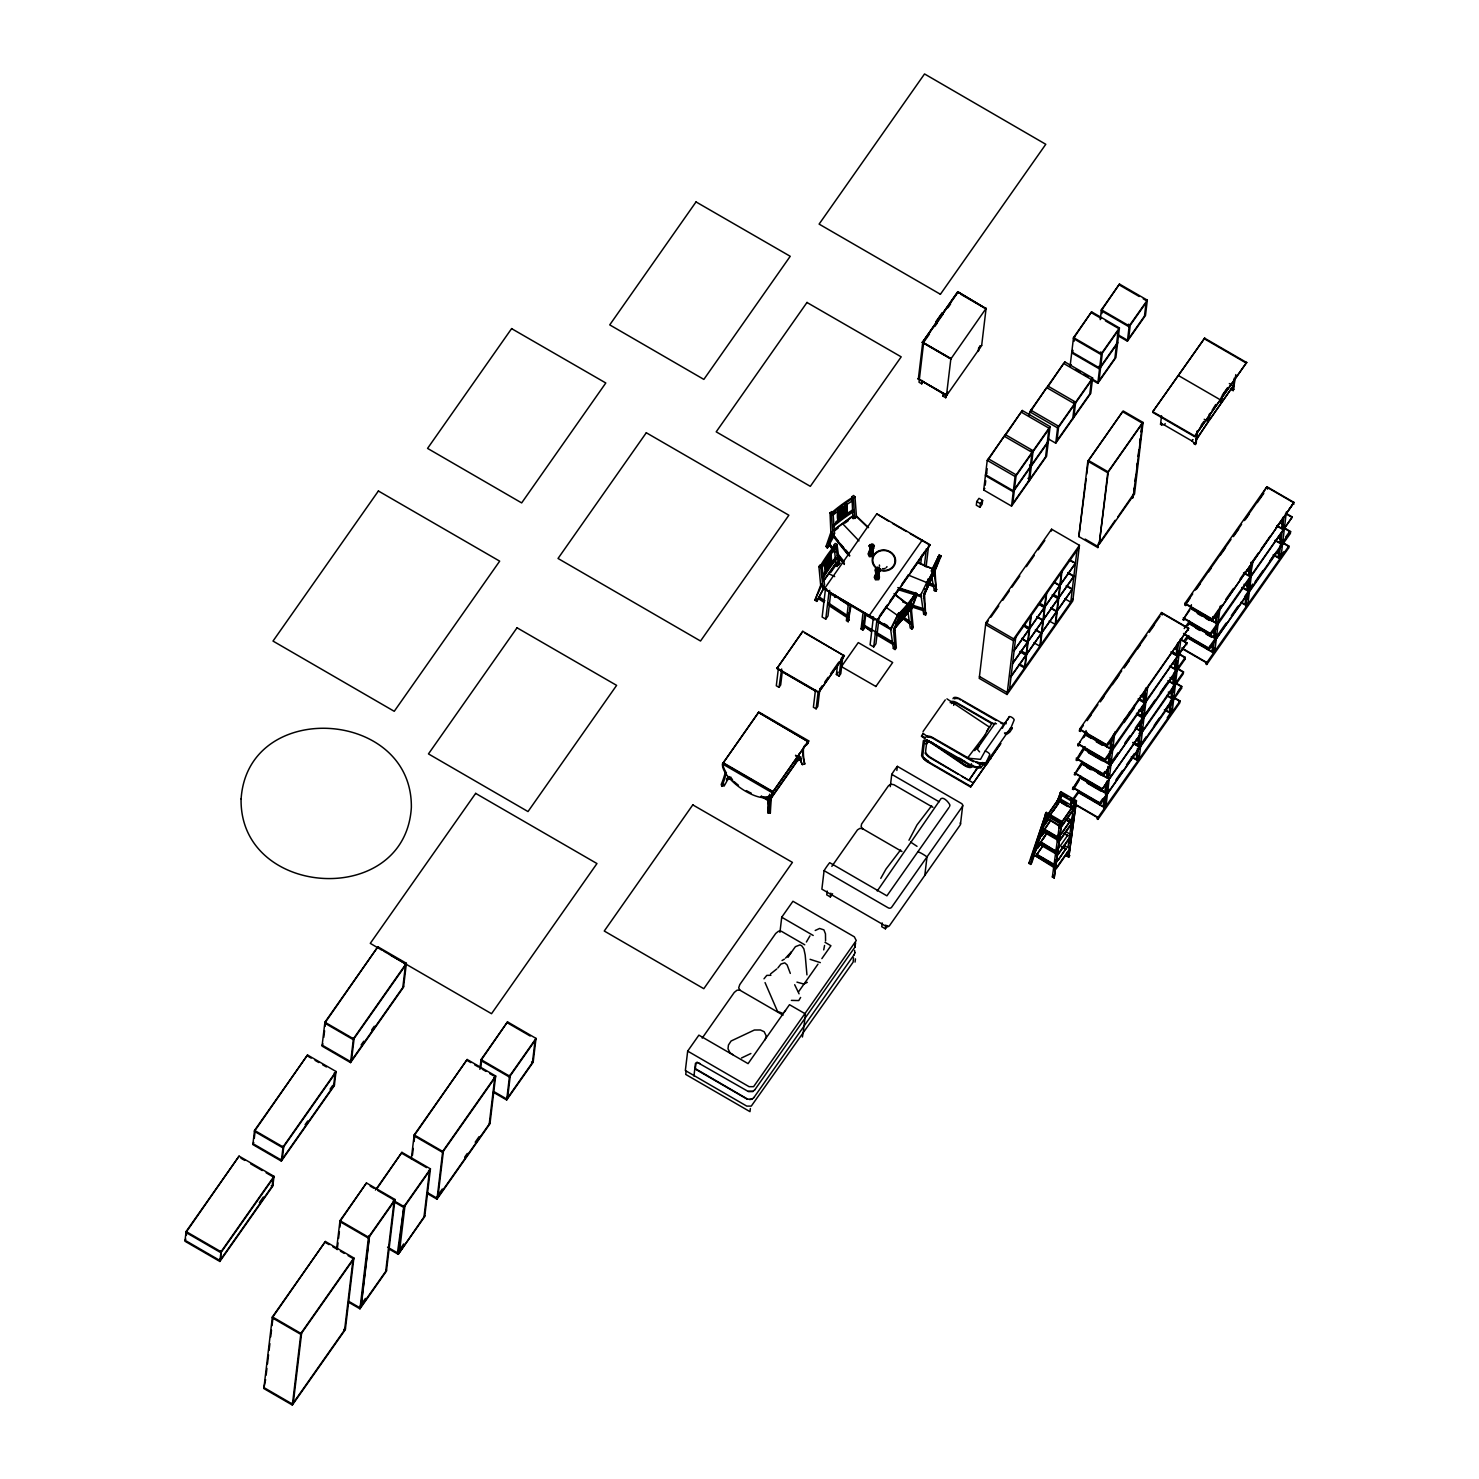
<?xml version="1.0" encoding="UTF-8"?>
<svg xmlns="http://www.w3.org/2000/svg" width="1479" height="1479" viewBox="0 0 1479 1479"><rect width="100%" height="100%" fill="white"/><g stroke="black" fill="none" stroke-linecap="round" stroke-linejoin="round"><path stroke-width="1.5" d="M186.095 1231.526L184.949 1241.232L219.853 1261.458L272.839 1186.047L274.003 1176.341L239.08 1156.116L186.095 1231.526L221.018 1251.752L219.853 1261.458M186.372 1235.187L186.835 1231.286M239.08 1156.116L185.984 1232.488L220.907 1252.713L273.892 1177.284L266.128 1172.792M254.536 1130.4L252.854 1144.58L281.343 1161.107L334.328 1085.678L336.029 1071.499L307.521 1054.989L254.536 1130.4L283.044 1146.909L281.343 1161.107M254.296 1138.349L255.017 1132.211M273.042 1178.486L272.118 1186.306L271.212 1185.77M272.395 1316.883L263.835 1388.541L292.343 1405.05L345.328 1329.639L353.869 1257.982L325.38 1241.473L272.395 1316.883L300.884 1333.392L292.343 1405.05M265.61 1379.648L263.965 1387.598L292.454 1404.107L345.439 1328.678M266.146 1375.137L266.941 1368.389M267.477 1363.897L268.549 1354.893M269.086 1350.382L269.899 1343.635M270.694 1336.887L271.507 1330.139M272.044 1325.628L272.839 1318.88M335.918 1072.441L282.933 1147.87L254.425 1131.361L307.521 1054.989M378.421 491.01L499.68 561.151L394.246 711.307L273.005 641.073L378.439 490.917M324.899 1022.211L322.052 1046.097L350.56 1062.606L403.545 987.177L406.392 963.291L377.885 946.782L324.899 1022.211L353.407 1038.72L350.56 1062.606M323.79 1037.352L324.585 1030.752M325.103 1026.352L325.62 1021.952M333.607 1085.937L335.067 1073.643L334.162 1073.125M348.064 1255.616L353.758 1258.925L300.773 1334.335L272.265 1317.826L325.38 1241.473M336.657 1248.609L339.985 1220.656L366.478 1182.96L394.985 1199.469L386.444 1271.127L359.952 1308.823L348.545 1302.223M337.23 1249.663L338.044 1242.915M338.58 1238.422L339.375 1231.656M339.911 1227.163L340.725 1220.415M377.885 946.782L324.788 1023.154L353.296 1039.663L406.281 964.253L391.066 955.434M352.926 1260.126L344.607 1329.88L343.701 1329.362M366.478 1182.96L339.874 1221.617L368.382 1238.126L394.875 1200.412L377.774 1190.503M359.952 1308.823L368.493 1237.165L394.985 1199.469M360.894 1306.678L369.214 1236.925M402.806 987.436L405.431 965.454L404.525 964.918M385.705 1271.367L394.024 1201.614L393.118 1201.077M376.646 1189.116L401.918 1152.344L430.426 1168.854L424.732 1216.625L398.239 1254.321L388.737 1248.831M398.239 1254.321L424.843 1215.664M404.95 1205.903L399.478 1251.789L398.572 1251.252L404.044 1205.385L397.444 1252.861L403.73 1243.913M411.328 1158.778L414.175 1134.892L467.161 1059.482L495.668 1075.991L489.974 1123.763L436.989 1199.173L427.486 1193.682M412.438 1155.284L413.27 1148.407M414.083 1141.529L414.915 1134.652M511.679 328.671L605.798 382.987L521.662 502.915L427.56 448.396L511.697 328.486M423.992 1216.866L429.465 1170.998L428.559 1170.462M475.702 793.41L596.961 863.551L491.527 1013.707L388.164 953.826M436.989 1199.173L442.683 1151.401L495.668 1075.991M443.404 1151.161L437.932 1197.029L437.026 1196.511M517.058 627.799L616.614 685.369L528.003 811.564L428.466 753.902L517.077 627.706M495.557 1076.934L442.572 1152.344L414.065 1135.835L467.161 1059.482M479.862 1069.335L481.026 1059.593L507.519 1021.878L536.008 1038.387L533.161 1062.273L506.668 1099.988L493.376 1092.278M480.693 1068.134L481.488 1061.534M489.235 1124.003L494.707 1078.136L493.801 1077.618M535.897 1039.349L509.405 1077.045L480.915 1060.535L507.519 1021.878M506.668 1099.988L509.516 1076.102L536.008 1038.387M535.065 1040.532L532.44 1062.532L531.534 1061.996M646.341 432.774L788.862 515.228L700.528 641.017L558.027 558.47L646.341 432.681M696.091 201.957L790.23 256.292L703.856 379.4L609.736 324.881L696.128 201.773M692.875 804.927L792.43 862.386L703.801 988.693L604.264 931.03L692.893 804.724M803.115 1033.34L805.426 1013.91L789.49 1004.685L748.078 1063.641L698.883 1035.134L687.68 1051.107L685.35 1070.537L746.766 1106.107L751.277 1106.107L853.124 962.145L853.531 957.837M725.616 771.594A29.321 11.832 35.1 0 1 723.046 763.146L758.431 712.379L808.144 741.7A29.321 11.832 35.1 0 1 804.04 746.285M693.947 1076.028L695.481 1063.216M695.204 1069.04L696.091 1063.124M807.053 302.529L901.192 356.846L810.326 486.351L716.206 431.831L807.072 302.345M758.431 712.379L808.144 741.7M776.919 668.49L802.783 631.311L844.343 655.9L818.553 692.616L776.919 668.49L802.783 631.311M778.398 668.212L776.309 685.757L779.008 687.328L780.69 684.943L782.262 671.78M779.008 687.328L781.67 668.989M770.078 804.021L770.245 802.616M760.927 796.497A29.321 11.832 35.1 0 0 772.814 791.968L808.2 741.219M768.451 796.183A170.954 18.894 84 0 0 767.86 810.899L768.23 813.191L770.337 812.969L769.967 810.677A170.954 18.894 84 0 1 770.374 799.381L799.436 757.969L795.591 755.233M816.704 601.38L824.265 587.237L816.704 601.38L814.911 600.215L820.66 585.296L818.922 566.568L820.05 564.96L821.862 565.902L824.561 584.741L823.1 587.218L826.743 589.622M779.932 932.343L781.725 917.22L792.947 901.266L854.344 936.836L856.249 940.552L753.587 1086.677L749.077 1086.677L687.68 1051.107M823.137 588.827L820.734 567.492L821.862 565.902M824.006 589.345L876.77 513.842L930.162 544.771L877.398 620.256L824.062 588.864L890.691 628.649L877.472 620.847M834.322 535.435L827.371 548.062L826.021 546.454L830.865 532.44L830.033 512.806L831.66 511.605L833.028 512.973L834.563 533.438L832.529 534.917L849.63 556.012M825.467 589.067L822.139 617.02L825.763 619.128L828 615.93L830.569 594.429M832.529 534.917L834.563 533.438M828.795 573.667L834.692 576.588M833.343 534.326L833.121 536.23L848.558 555.457M815.502 689.713L813.395 707.258L816.112 708.829L817.795 706.426L819.884 688.9M825.763 619.128L829.09 591.156M836.707 597.479L829.312 593.208L829.645 590.361M816.112 708.829L818.201 691.285M818.553 692.616L844.398 655.419M835.561 565.644L835.857 563.222L838.575 564.793L835.801 563.702L834.064 545.011L835.191 543.422L837.003 544.346L839.647 563.665M836.356 566.032L836.578 564.146M837.262 566.568L837.484 564.664M842.66 523.732L858.985 540.889M839.924 563.277L838.575 564.793M852.588 518.223L852.884 515.801L854.936 518.038L852.828 516.263L851.978 496.685L853.605 495.483L854.991 496.852L856.507 517.317M853.18 518.796L853.42 516.91M839.111 676.106L841.2 658.562L842.882 656.158L840.793 673.703L839.111 676.106L836.393 674.535L837.447 665.753M851.978 496.685L853.365 498.053L854.88 518.5L856.97 516.541L868.58 527.633M848.41 603.561L846.376 620.681L848.188 621.735L851.091 605.151M829.737 606.094L846.986 617.446L847.67 615.689L828.684 603.21M846.986 617.446L847.67 615.689M848.262 612.676L847.485 619.091L849.297 620.145M848.188 621.735L850.222 604.615M802.413 1037.019L803.005 1033.562M948.982 807.497L886.919 895.83L829.682 862.682A18.931 3.679 -59.9 0 0 824.08 870.669L821.88 889.156L886.05 926.316A2.477 2.218 6.8 0 0 889.471 925.688L960.13 825.097A2.477 2.218 6.8 0 0 960.204 822.879M827.186 891.042L826.724 894.832L830.348 896.94L832.585 893.741M865.844 613.619L864.069 628.593L862.812 630.109L861.092 628.945L862.867 613.97M830.348 896.94L830.81 893.15M862.59 625.284L863.107 621.014M862.812 630.109L864.845 612.99M871.371 631.588L863.57 625.931L864.198 625.173L891.652 641.498M876.77 513.842L888.583 521.181M863.459 626.874L864.198 625.173M873.423 616.854L870.096 644.807L873.719 646.915L875.956 643.716L879.044 617.908M873.719 646.915L877.047 618.943M841.459 666.622L875.845 686.459M946.652 395.041L918.015 378.735L946.449 395.725L981.779 345.439M986.216 308.224L950.831 358.99L922.341 342.462L957.726 291.714L986.16 308.704L957.726 291.714M923.599 342.925L919.032 382.248L921.731 383.819L923.414 381.434M921.731 383.819L922.138 380.51M894.832 628.557L900.341 614.34L898.64 613.082L890.765 630.276L893.353 648.486L895.072 649.521L893.575 630.072L899.768 614.34A166.831 152.503 21.2 0 0 915.409 595.39L914.558 594.761A166.831 152.503 21.2 0 1 898.918 613.693L898.289 615.319A166.831 152.503 21.2 0 0 913.93 596.37L914.558 594.761M895.072 649.521L896.329 648.005L894.887 628.02L910.528 609.089L907.94 607.333L915.519 592.617L917.22 593.892L911.489 609.995L913.209 627.54L911.951 629.056L910.232 628.02L907.977 612.103M937.131 322.736L935.967 321.627L941.901 313.178L943.066 314.287L941.901 313.178M940.367 294.339L1045.782 144.295L924.541 73.95L819.107 224.105L940.367 294.247M901.691 620.422L909.733 609.052L908.864 608.479M902.652 619.035L886.032 607.314M909.733 609.052L909.511 610.956L908.642 610.383M911.951 629.056L910.528 609.089M890.284 786.662L891.745 774.349A18.931 3.679 -59.9 0 1 897.365 766.362L961.535 803.541A2.477 2.218 6.8 0 1 962.33 806.628L891.671 907.2A2.477 2.218 6.8 0 1 888.25 907.847L824.08 870.669M922.175 541.24L922.323 540.001L869.504 615.19M920.733 563.813L921.75 555.217M896.866 770.467L897.365 766.362M947.799 392.009L945.71 397.722L943.01 396.132L943.399 392.822M899.269 588.938L920.493 595.63L899.324 588.457M920.899 594.761L923.691 614.358L925.669 614.987L924.504 594.096L934.34 572.151L931.382 571.023L932.362 568.823L918.219 562.501M924.338 565.921L926.39 548.709M921.491 593.449L920.493 595.63M882.205 922.933L881.761 926.723L885.385 928.812L887.622 925.632M945.71 397.722L946.116 394.394M926.076 567.03L928.646 545.511M946.449 395.725L950.886 358.51L922.397 342M925.669 614.987L923.654 596.388L935.874 565.477L935.541 568.047A166.831 150.507 21.8 0 1 925.706 589.992L925.078 588.716L925.706 589.992M885.385 928.812L885.829 925.022M929.367 583.595L908.161 575.035M931.382 571.023L939.147 555.013L941.088 555.882L934.284 572.687M932.362 568.823L918.163 562.981M933.212 574.203L933.434 572.299L928.294 585.166L933.212 574.203L932.214 573.834M931.474 575.664L934.321 590.657L936.299 591.286L934.34 572.151M936.299 591.286L935.061 570.931L923.654 596.388M926.945 740.258L925.614 751.295A6.951 2.81 35.1 0 0 931.141 757.803L973.404 783.038M981.705 345.162L986.031 308.908L960.611 294.173M924.8 875.402L927 856.914A18.931 7.635 35.1 0 0 917.96 851.664M976.75 501.529L976.306 505.208L979.93 507.297L982.167 504.099L982.611 500.438L978.987 498.331L976.75 501.529L980.374 503.618L979.93 507.297M953.678 705.391L954.14 701.545M983.701 489.993L987.232 460.357L1022.285 410.478L1050.108 426.599L1046.577 456.216L1011.544 506.114L983.701 489.993L984.829 488.384M985.217 485.204L985.735 480.749M986.548 474.056L987.177 468.64M960.5 824.006L962.7 805.519M985.846 622.788L979.227 678.362L1007.051 694.483L1072.811 600.899L1079.43 545.326L1051.606 529.205L985.846 622.788L1013.688 638.891L1007.051 694.483M970.612 787.013L1000.691 743.623L970.612 787.013L926.39 761.278A8.56 3.457 35.1 0 1 921.583 755.621L923.358 740.683A8.56 3.457 35.1 0 1 928.812 740.961L970.538 764.883A14.919 6.027 35.1 0 0 978.543 766.898L982.795 762.591L983.886 763.626L981.076 767.619A16.528 6.674 35.1 0 1 968.153 764.384L930.624 742.643A6.951 2.81 35.1 0 0 924.357 742.31L922.822 755.288A6.951 2.81 35.1 0 0 928.35 761.777L970.686 786.31M1022.174 411.421L1022.285 410.478M1011.544 506.114L1015.075 476.478L1050.108 426.599M1014.372 490.178L1012.764 503.563L1028.608 481.008M1014.483 489.235L1016.073 475.831L1031.917 453.295M976.935 762.351A21.593 8.708 35.1 0 1 979.801 762.757L985.938 762.942L989.821 754.586A3.198 1.294 35.1 0 0 987.769 752.293A3.198 1.294 35.1 0 0 984.996 751.314L980.503 759.356L967.451 758.135L984.829 735.303M1029.218 416.135L1029.735 411.772L1064.788 361.893L1092.611 378.014L1090.799 393.303L1055.747 443.182L1047.798 438.579M1028.497 481.969L1032.028 452.334L1004.204 436.213L988.249 459.71L988.36 458.767L1016.184 474.888M1029.624 480.361L1033.155 450.744L1005.332 434.623L1005.221 435.565L1021.176 412.086L1048.999 428.189M1009.528 689.38L1015.703 637.597M1006.053 723.823L1006.238 722.344M1047.169 443.478L1045.579 456.882L1029.735 479.418L1027.923 478.364M1047.28 442.535L1048.888 429.15L1033.045 451.687L1031.233 450.651M1030.734 616.207L1024.559 667.99L1018.587 664.533M1031.288 615.412L1025.113 667.195L1021.139 664.884M1064.677 362.836L1064.788 361.893M1055.747 443.182L1057.577 427.893L1092.611 378.014M1091.835 379.863L1097.806 383.32L1115.887 357.585L1119.418 327.95L1091.594 311.829L1073.514 337.582L1070.093 366.256L1071.221 364.647M1051.384 531.09L1051.606 529.205M1073.994 341.39L1074.512 336.935M1046.041 594.41L1039.866 646.194L1033.913 642.736M1040.44 645.38L1046.614 593.597M1072.719 419.038L1074.53 403.749L1046.707 387.627L1030.752 411.125L1030.863 410.182L1058.687 426.303M1073.828 417.448L1075.658 402.159L1047.835 386.037L1047.724 386.98L1063.678 363.483L1091.502 379.604M1101.226 354.646L1073.403 338.525L1091.594 311.829M1061.367 572.613L1055.193 624.378L1049.221 620.94M1055.747 623.583L1061.922 571.8M1100.228 319.667L1101.393 309.777L1119.474 284.042L1147.316 300.163L1145.486 315.452L1127.405 341.187L1117.458 335.437M1036.631 855.232L1036.742 854.27L1054.73 864.697L1065.952 848.724L1061.94 846.413M1101.873 313.603L1102.41 309.129M1040.495 842.697L1046.836 832.88M1076.952 550.41L1070.778 602.193L1064.825 598.736M1078.838 536.581L1087.823 461.208L1123.153 410.922L1143.064 422.458L1134.522 494.023L1099.193 544.309L1098.287 543.791L1097.843 547.581L1078.838 536.581L1086.215 478.678M1044.211 830.089L1050.552 820.272M1086.751 474.112L1088.396 460.413L1108.289 471.949L1099.304 543.255L1115.148 520.312M1097.806 383.32L1101.337 353.703L1119.418 327.95M1100.746 366.441L1102.336 353.037L1118.179 330.501L1116.59 343.886M1048.537 817.314L1059.796 800.878L1071.794 807.83L1062.994 820.845M1129.106 326.859L1101.282 310.738L1119.474 284.042M1047.982 814.855L1059.112 798.235L1074.715 807.275L1061.256 826.428M1059.685 801.821L1059.796 800.878M1047.095 816.408L1031.787 862.793L1030.66 864.402L1028.848 863.348L1046.245 812.396L1061.867 821.437L1054.176 878.027L1052.364 876.973L1059.944 821.344L1047.798 814.3M1116.479 344.829L1114.889 358.232L1099.045 380.769L1100.635 367.384L1098.823 366.33M1054.564 866.361L1055.377 859.613M1055.914 855.121L1056.709 848.354M1057.522 841.606L1058.317 834.859M1059.13 828.092L1059.667 823.6M1054.176 878.027L1061.867 821.437M1098.86 542.996L1097.843 547.581M1099.193 544.309L1107.734 472.744L1143.064 422.458M1107.789 472.152L1141.991 423.475M1070.796 803.652L1071.018 801.747L1098.158 817.48L1097.936 819.384L1097.196 817.425L1071.868 802.746L1071.702 804.169L1070.796 803.652L1078.709 792.374M1078.875 780.709L1073.421 789.638L1072.515 789.12L1080.668 775.939M1082.406 761.408L1074.253 774.589L1075.159 775.107L1075.325 773.683L1100.672 788.362L1100.505 789.786M1084.144 746.877L1075.991 760.04L1076.897 760.576L1084.976 747.875M1181.148 639.446L1186.971 642.81L1103.963 760.705L1104.129 759.282L1078.801 744.621L1078.635 746.026L1077.729 745.508L1085.863 732.345M1188.691 628.279L1105.7 746.174L1105.867 744.75L1080.52 730.071L1080.354 731.495L1079.448 730.977L1079.688 729.073L1161.551 612.546L1188.691 628.279L1106.606 746.71L1106.828 744.806L1079.688 729.073M1065.952 848.724L1058.391 859.983M1067.764 836.042L1064.307 833.028M1069.687 822.379L1066.23 819.366M1127.405 341.187L1129.216 325.898L1147.316 300.163M1056.172 803.966L1060.831 791.653L1076.435 800.694L1068.762 857.265L1066.951 856.212L1067.487 851.719M1068.023 847.208L1074.512 800.583L1071.036 798.586M1130.233 325.251L1128.643 338.654L1144.469 316.099L1146.077 302.714L1130.233 325.251L1128.422 324.215M1069.409 843.363L1069.946 838.87M1071.018 829.867L1071.554 825.356M1072.367 818.608L1072.904 814.097M1073.717 807.349L1074.512 800.583M1068.762 857.265L1076.435 800.694M1086.067 730.552L1085.586 734.564L1110.914 749.243L1112.356 737.189M1133.062 494.3L1132.618 498.09L1133.173 497.295M1133.783 492.322L1134.319 487.848M1135.114 481.156L1135.909 474.445M1136.722 467.734L1137.24 463.26M1138.054 456.549L1138.848 449.838M1139.643 443.127L1140.18 438.653M1140.975 431.942L1141.511 427.468M1179.41 653.977L1185.234 657.342L1185.012 659.246L1103.131 775.772L1102.391 773.831L1077.063 759.152M1181.758 686.422L1099.673 804.835L1181.536 688.308L1181.758 686.422L1175.953 683.039M1183.496 671.873L1101.393 790.304L1183.274 673.777L1183.496 671.873L1175.75 667.38M1103.131 775.772L1185.234 657.342M1079.615 792.744L1103.131 806.388L1104.184 797.643M1105.904 783.112L1104.868 791.838L1081.334 778.213M1107.9 766.381L1106.606 777.307L1083.072 763.682M1084.81 749.15L1108.344 762.776L1109.379 754.031M1111.117 739.5L1110.063 748.245L1086.547 734.619M1105.183 797.329L1103.981 807.386L1078.653 792.707M1080.373 778.176L1105.719 792.836L1107.161 780.801M1082.11 763.626L1107.457 778.305L1108.88 766.251M1083.848 749.095L1109.176 763.774L1110.858 749.705M1105.645 801.008L1106.163 796.626M1107.105 788.658L1107.642 784.277M1111.358 753.033L1111.875 748.651M1112.837 740.683L1113.613 734.12M1106.237 804.188L1107.66 792.134M1109.398 777.603L1107.956 789.657L1105.719 792.836M1107.457 778.305L1109.694 775.125L1111.136 763.072M1109.176 763.774L1111.432 760.576L1113.114 746.525M1113.169 746.045L1114.833 731.976M1124.484 719.238L1124.077 722.565L1134.245 708.108L1134.652 704.762M1165.193 423.549L1164.324 424.991A3.938 1.59 35.1 0 0 1161.718 424.991L1160.534 424.307L1161.551 415.839M1129.161 715.337L1129.568 712.009M1164.324 424.991L1191.926 440.982A3.938 1.59 35.1 0 1 1194.2 443.811L1195.383 444.495L1196.215 443.293L1197.214 430.888M1178.541 375.611L1220.619 399.977M1137.517 748.356L1136.223 759.3L1132.304 757.026M1134.042 742.476L1137.961 744.75L1138.996 736.006M1135.761 727.945L1139.68 730.219L1140.734 721.475M1142.472 706.944L1141.418 715.688L1137.499 713.414M1144.191 692.412L1143.156 701.157L1139.237 698.883M1131.232 756.897L1137.074 760.298L1138.516 748.245M1132.951 742.366L1138.812 745.749L1140.235 733.695M1141.973 719.164L1140.531 731.218L1136.63 728.962M1136.427 713.303L1142.269 716.686L1143.711 704.633M1138.164 698.754L1144.006 702.155L1145.689 688.086M1140.975 735.008L1141.492 730.644M1142.454 722.658L1143.23 716.095M1143.933 710.308L1144.709 703.745M1145.393 697.959L1145.911 693.577M1140.753 745.046L1139.311 757.1L1137.074 760.298M1138.812 745.749L1141.049 742.569L1142.731 728.5M1138.959 733.861L1142.786 728.019L1144.21 715.965M1146.188 699.438L1144.506 713.488L1142.269 716.686M1147.686 686.903L1146.243 698.957L1144.006 702.155M1161.329 614.451L1161.551 612.546M1162.235 614.968L1162.402 613.545L1187.729 628.224L1188.469 630.165M1195.383 444.495L1196.899 431.776M1196.659 439.503L1208.214 421.57L1208.842 416.375M1165.378 709.92L1169.297 712.194L1170.351 703.449M1172.089 688.918L1171.035 697.663L1167.116 695.389M1173.808 674.387L1172.773 683.132L1168.854 680.858M1175.546 659.856L1174.511 668.6L1170.592 666.326M1172.311 651.795L1176.23 654.051L1177.543 643.125M1171.59 701.138L1170.148 713.192L1164.306 709.809M1167.985 696.406L1171.886 698.661L1173.328 686.607M1175.306 670.061L1173.623 684.13L1167.781 680.747M1169.501 666.197L1175.361 669.599L1177.025 655.53L1171.183 652.147M1171.239 651.666L1177.081 655.049L1178.523 642.995M1172.071 704.633L1172.847 698.088M1173.55 692.283L1174.067 687.92M1175.01 679.933L1175.546 675.57M1176.748 665.402L1177.266 661.039M1173.827 697.959L1172.403 710.012L1167.19 717.814M1175.565 683.409L1174.123 695.463L1171.886 698.661M1177.543 666.881L1175.86 680.932L1173.291 684.98M1175.361 669.599L1177.598 666.4L1179.04 654.347M1180.76 639.815L1179.336 651.869L1177.081 655.049M1286.508 513.62L1292.313 516.984L1209.323 634.898L1209.489 633.474L1184.143 618.795L1183.976 620.219L1183.071 619.683L1191.224 606.519M1185.881 604.264L1185.714 605.687L1185.03 603.266L1266.911 486.72L1294.051 502.453L1211.948 620.884L1211.227 618.943L1185.881 604.264L1189.837 598.625M1178.892 702.322L1179.077 700.898L1175.176 698.643M1174.215 697.589L1180.039 700.954L1179.798 702.839L1097.936 819.384M1077.951 743.623L1105.09 759.337L1104.868 761.241L1186.971 642.81M1191.408 604.726L1190.928 608.738L1216.274 623.417L1217.716 611.363M1215.72 404.543L1212.188 410.164M1221.377 397.075L1220.545 404.007L1209.064 420.369L1209.877 413.436L1209.046 414.638M1222.005 397.611L1221.395 402.806L1233.301 385.853L1196.215 439.245M1231.083 388.256A3.938 1.59 35.1 0 1 1232.044 389.938L1233.227 390.622L1234.226 378.217M1233.227 390.622L1235.834 374.575M1283.033 542.701L1288.856 546.065L1288.634 547.951L1206.753 664.496L1206.014 662.537L1182.627 648.985M1206.753 664.496L1206.975 662.592L1181.776 647.987M1290.594 531.534L1208.491 649.947L1290.354 533.42L1290.594 531.534L1284.77 528.151M1211.948 620.884L1294.051 502.453M1188.432 637.856L1211.967 651.499L1213.002 642.755M1190.17 623.325L1213.686 636.95L1214.74 628.205M1216.459 613.674L1215.424 622.419L1191.889 608.793M1187.471 637.819L1212.798 652.498L1214.241 640.444M1189.208 623.269L1214.536 637.948L1215.978 625.894M1214.98 641.738L1215.498 637.375M1216.459 629.388L1216.977 625.025M1217.938 617.039L1218.714 610.494M1216.736 635.231L1215.054 649.299L1212.798 652.498M1214.536 637.948L1216.792 634.768L1218.215 622.714M1218.511 620.219L1220.193 606.168M1246.094 595.667L1245.041 604.393L1241.121 602.138M1247.814 581.118L1246.779 589.862L1242.859 587.588M1249.552 566.586L1248.516 575.331L1244.597 573.057M1247.333 593.338L1245.891 605.392L1241.99 603.136M1241.787 587.477L1247.629 590.861L1253.046 561.077M1251.031 562.26L1249.367 576.329L1243.506 572.946M1247.555 599.013L1248.073 594.65M1249.015 586.664L1249.533 582.301M1251.271 567.77L1250.753 572.133L1246.834 569.859M1249.57 590.158L1248.128 602.212L1245.632 606.15M1251.548 573.612L1249.866 587.662L1247.629 590.861M1266.911 486.72L1260.071 498.016M1267.577 489.142L1267.762 487.719L1293.09 502.398M1279.169 548.561L1278.133 557.306L1274.214 555.032M1275.933 540.501L1279.853 542.775L1280.906 534.03M1277.671 525.969L1281.59 528.243L1282.903 517.317M1273.123 554.921L1278.984 558.304L1280.648 544.254L1282.903 541.055M1274.861 540.39L1280.703 543.773L1282.145 531.719M1276.599 525.858L1282.441 529.242L1283.883 517.188M1282.663 543.07L1281.221 555.124L1277.32 552.85M1280.703 543.773L1282.959 540.574L1284.382 528.521M1286.36 511.974L1284.678 526.043L1282.441 529.242M1283.772 528.095L1289.633 531.479L1290.354 533.42M1183.311 617.797L1210.451 633.53L1210.229 635.415L1292.313 516.984M763.996 978.821L766.788 975.382L770.892 975.29M823.711 949.888L824.579 945.469M949.573 806.462L949.943 805.075C948.631 802.006 942.031 794.796 939.96 800.176L877.232 891.005M1030.678 859.595L1046.245 812.396M1030.66 864.402L1046.67 815.909L1060.572 823.785L1071.794 807.83M1057.282 802.376L1060.831 791.653M1059.167 801.47L1061.238 795.147L1073.384 802.191M1060.277 799.88L1061.682 795.665M695.481 1068.725L747.487 1099.045L751.979 1099.322L753.809 1097.473M855.028 947.189L855.435 942.899M854.104 954.953L854.936 952.531M828.406 543.237L832.27 533.143L830.643 534.344M900.415 617.704L904.556 608.923L902.135 616.558L900.415 617.704L904.556 608.923M900.822 618.037L904.982 609.256M907.681 609.718C902.135 618.666 918.477 584.815 905.019 613.175C899.454 618.684 910.861 600.973 906.165 607.074M903.761 614.691L907.422 605.558M906.498 611.289L910.084 602.119M905.961 611.086A166.831 152.503 21.2 0 0 910.787 604.486L911.637 605.114A166.831 152.503 21.2 0 1 895.997 624.064L895.146 623.435A166.831 152.503 21.2 0 0 903.392 614.266M897.383 614.598L899.14 615.948A166.831 152.503 21.2 0 0 914.78 596.998L915.409 595.39M910.472 609.607L917.22 593.892M978.876 746.34L977.323 749.261L979.579 751.905M928.165 580.97L928.849 579.25A166.831 150.507 21.8 0 0 938.684 557.324L938.98 559.45A166.831 150.507 21.8 0 1 929.145 581.395L928.165 580.97A166.831 150.507 21.8 0 0 938 559.025L938.684 557.324M936.373 565.681L928.96 583.04L932.916 573.575L931.567 575.072M930.125 578.807A166.831 150.507 21.8 0 0 934.562 567.622L935.874 567.197A166.831 150.507 21.8 0 1 926.039 589.141M929.145 581.395L934.746 569.637L933.471 571.19M814.911 600.215L821.548 585.592L820.438 587.2M765.179 1039.774L766.177 1035.818L764.162 1031.713L760.372 1029.976L754.382 1030.013L731.07 1041.013L728.444 1045.043L728.019 1048.759L730.034 1052.863L733.251 1054.823M925.836 737.448L926.168 736.69A8.56 3.457 35.1 0 1 931.622 736.967L973.348 760.89A14.919 6.027 35.1 0 0 981.353 762.905L982.795 762.591M950.221 702.728L950.553 701.97A8.56 3.457 35.1 0 1 956.007 702.248L993.333 723.749M953.031 698.735L953.363 697.977A8.56 3.457 35.1 0 1 958.817 698.254L1000.543 722.177A14.919 6.027 35.1 0 0 1004.944 723.804M930.476 579.583L928.516 578.714L927.74 580.471L929.681 581.339M923.599 594.244L926.057 588.771M941.088 555.882L940.311 557.638L938.352 556.77M923.377 596.148L927.481 586.997M923.432 598.274L924.227 596.518M934.044 574.573L934.839 572.817M912.802 607.259L923.266 610.587L923.451 608.645L902.745 602.045M927.906 584.223L933.878 586.886L934.081 584.944L927.758 582.134M923.691 614.358L924.486 612.602L926.464 613.23M934.321 590.657L935.098 588.901L937.076 589.529M827.371 548.062L832.936 534.622L831.401 514.174L830.033 512.806M834.433 552.406L829.146 544.827L829.959 544.217L832.732 547.637M828.813 545.529L829.959 544.217M898.64 613.082L890.691 628.649M911.877 600.437L915.519 592.617M908.975 840.238L916.98 824.949L931.641 805.778M1152.77 411.68L1204.664 338.136L1152.77 411.68L1194.847 436.046L1246.705 362.392L1194.847 436.046M932.103 569.748L939.147 555.013M920.696 595.205L928.516 578.714M971.444 763.719L970.446 765.808A5.657 2.274 35.1 0 1 965.232 765.124L930.476 741.608L963.624 764.292A6.951 2.81 35.1 0 0 970.779 765.789M986.881 731.458L991.854 723.416L996.439 723.73M928.479 582.818L929.81 581.321M880.781 878.378L885.958 869.116L900.6 849.944M983.424 738.243L988.323 728.426M1002.337 728.278L1005.369 722.51M835.117 595.187L834.859 597.387M1007.291 720.421L1009.381 716.594A3.198 1.294 35.1 0 1 1012.172 717.574A3.198 1.294 35.1 0 1 1014.206 719.866L1011.155 727.298L986.77 762.018L984.644 763.497L976.029 762.517M809.974 935.837L806.388 942.012M777.899 967.913L780.894 964.086L784.757 962.847L787.124 964.937L790.322 973.422M980.374 743.05L982.407 739.851M824.561 562.075L826.077 560.67L826.964 570.302C822.916 578.955 825.134 545.344 825.911 571.929M825.023 562.297L826.077 560.67M825.448 571.726L826.502 570.081L825.781 562.371M807.294 982.333L803.892 984.053L796.941 982.13M475.702 793.299L370.286 943.362L382.211 950.368M185.892 1239.088L185.06 1240.289L219.964 1260.515L272.949 1185.104M253.796 1142.435L252.964 1143.637L281.472 1160.146L334.457 1084.736M323.014 1043.952L322.163 1045.135L350.671 1061.645L403.656 986.234M353.407 1038.72L406.392 963.291M283.044 1146.909L336.029 1071.499M305.081 1124.724L307.706 1120.99M330.076 1089.154L332.701 1085.401M361.116 1044.95L363.76 1041.216M371.654 1029.976L374.279 1026.223M221.018 1251.752L274.003 1176.341M259.38 1202.63L263.317 1197.01M935.874 322.293L941.827 313.844M922.341 342.462L957.652 292.195M957.726 292.639L922.693 342.518L918.404 378.495L919.309 379.031M943.103 314.029L937.168 322.477L935.967 321.627M924.19 341.557L929.478 334.032M934.765 326.526L937.409 322.755M947.965 307.724L950.609 303.971M375.426 1190.04L401.918 1152.344M828.277 568.343L829.386 566.734C825.559 535.084 829.774 588.938 827.112 560.393M838.519 565.274L835.875 545.936L837.003 544.346M827.39 558.692L828.499 557.102M943.01 396.132L944.693 393.747M827.815 568.102L828.943 566.512L828.055 556.862M823.008 581.506L835.857 563.222M820.66 585.296L821.769 583.706M824.117 580.323L836.911 562.149M830.736 572.465L836.689 564.054M300.884 1333.392L353.869 1257.982M430.426 1168.854L403.933 1206.55L394.431 1201.059M430.315 1169.797L403.822 1207.511L394.32 1202.002M869.042 545.973L869.966 544.549M781.947 670.56L781.393 671.374L815.779 691.285M870.484 547.212L870.669 549.596L872.61 549.522L873.072 547.84M870.355 548.228L868.099 553.941L869.338 556.696L872.592 556.548L873.497 555.272L871.926 552.333M870.207 548.894L870.428 551.408L873.017 550.521M870.244 550.65L869.818 552.388M868.617 553.516L870.687 551.981L869.005 552.665M869.634 552.443L869.079 554.44M873.553 548.598L874.348 545.622M722.491 763.94L758.93 712.065L808.717 740.887L772.26 792.781A29.321 11.832 35.1 0 1 745.823 791.394A29.321 11.832 35.1 0 1 722.491 763.94L772.26 792.781M873.035 549.763L871.538 550.854L869.892 549.911M872.518 551.963L869.855 552.074M872.018 552.924L872.444 551.186M872.98 552.684L871.223 553.978L869.264 552.85L870.946 550.465M872.166 555.18L873.165 554.218M875.161 569.119L877.694 567.141L880.449 568.897M362.854 1302.093L365.442 1298.414M439.67 1192.758L442.295 1189.024M464.665 1157.188L467.29 1153.435M475.184 1142.213L479.122 1136.593M876.067 571.097L875.383 575.978L877.343 577.124L879.118 575.83M386.555 1270.165L360.063 1307.88L348.656 1301.28M490.085 1122.82L437.1 1198.23L427.597 1192.721M533.272 1061.33L506.779 1099.045L493.487 1091.336M875.309 574.906L876.381 573.797M874.884 576.681L875.753 575.571M879.265 571.892L877.786 572.983L876.141 572.022M879.672 571.726L880.597 570.284M879.155 572.909L877.676 574L876.012 573.039M878.138 576.071L878.563 574.333M879.21 574.998L877.343 576.329M878.933 577.42L875.993 578.418L875.106 576.477M879.284 577.346L878.489 578.825L875.771 578.936L874.792 576.255M819.884 689.048L822.25 685.683M824.616 682.318L828.166 677.253M830.532 673.888L838.833 662.093M841.459 666.53L858.282 642.589L892.669 662.5L875.845 686.552M836.393 674.535L838.075 672.132M879.358 616.207L887.215 605.04M889.822 601.306L897.679 590.139M901.598 584.538L908.143 575.239M910.768 571.504L925.151 551.02M877.454 619.793L930.162 544.771M986.659 473.114L985.532 474.704L1013.355 490.825L1048.408 440.945M1072.922 350.32L1071.794 351.91L1099.618 368.031L1117.717 342.296M1072.811 351.262L1071.683 352.852L1099.507 368.974L1117.606 343.239M799.492 757.507L769.172 800.657L761.371 796.127M980.374 503.618L982.611 500.438M1048.297 441.888L1013.244 491.767L985.421 475.646M1074.42 404.691L1058.576 427.246L1056.986 440.631L1072.83 418.095M1073.939 416.486L1089.783 393.95L1091.391 380.547L1075.547 403.101L1073.736 402.048M1088.322 460.893L1122.598 411.717L1142.509 423.253L1133.506 494.559M988.249 620.94L985.624 624.674L1013.448 640.795L1079.208 547.212M990.893 617.187L998.787 605.965M1002.725 600.345L1009.307 590.99M1011.932 587.237L1019.826 576.015M1026.389 566.66L1034.283 555.42M1038.221 549.818L1044.803 540.445M702.192 1038.11L734.268 992.427L737.078 990.172L739.962 990.227L783.02 1015.167M923.062 731.495L945.266 699.9M924.893 738.613L921.491 736.172L923.358 733.51M831.845 866.361L857.487 829.867L859.909 828.369L862.867 828.869L901.968 851.534M929.034 740.517L926.464 744.159L925.133 743.382M1160.534 424.307L1161.385 423.123M1161.718 424.991L1162.549 423.789M1013.688 638.891L1079.43 545.326M1014.187 650.316L1075.436 563.111L1069.483 559.654M1014.132 650.778L1075.381 563.591M1012.634 663.258L1073.902 576.052L1067.93 572.613M1012.579 663.738L1073.846 576.533L1067.875 573.076M1117.736 517.04L1133.58 494.097M1011.1 676.199L1072.349 589.012L1066.396 585.555M1011.044 676.679L1072.293 589.474L1066.341 586.017M1073.033 598.995L1007.273 692.579L979.449 676.458M798.568 991.78L817.979 964.142M821.862 958.614L830.921 945.728L825.023 942.308M1201.188 425.231L1203.832 421.46M1222.301 395.17L1227.607 387.627M1202.427 424.066L1197.583 431.868M1222.227 395.891L1227.515 388.348M1191.945 440.742L1192.795 439.54M1191.926 440.982L1192.758 439.781M977.933 747.69L995.312 722.972M1194.2 443.811L1195.032 442.609M1232.044 389.938L1232.894 388.737A3.938 1.59 35.1 0 0 1232.728 388.237M984.996 751.314L1009.381 716.594M977.952 766.917L968.893 780.413L977.878 767.619M754.697 1089.986L855.065 946.911L855.472 942.622M1005.054 733.917C1008.567 735.987 1014.982 725.191 1010.323 728.223M753.772 1097.751L854.141 954.676M1079.448 730.977L1083.423 725.339M1090.023 715.947L1097.936 704.67M1101.91 699.031L1111.154 685.868M1115.111 680.229L1121.711 670.837M1124.354 667.066L1136.242 650.15M1138.885 646.397L1146.798 635.12M1152.086 627.595L1159.998 616.318M1087.139 720.68L1091.095 715.041M1100.339 701.878L1104.295 696.239M1112.226 684.962L1118.827 675.57M1124.114 668.046L1129.383 660.54M1137.314 649.263L1139.958 645.491M1149.201 632.346L1154.47 624.822M1077.729 745.508L1080.354 741.755M1082.998 737.984L1086.973 732.345M1084.07 737.097L1086.714 733.344M1079.947 754.401L1085.235 746.895M1184.808 605.151L1192.74 593.874M1195.365 590.121L1207.252 573.205M1209.896 569.452L1220.471 554.403M1223.096 550.65L1231.027 539.373M1234.983 533.734L1241.584 524.342M1244.227 520.571L1256.115 503.655M1196.456 589.215L1200.412 583.576M1208.325 572.299L1210.968 568.546M1220.212 555.383L1225.499 547.877M1233.431 536.6L1238.699 529.075M1245.3 519.684L1249.274 514.045M1257.187 502.768L1263.787 493.357M1078.209 768.951L1082.184 763.312M1183.071 619.683L1189.671 610.291M1076.657 771.798L1081.925 764.292M1048.112 813.912L1059.112 798.235M1049.757 815.687L1059.74 801.359L1071.72 808.44M1053.455 810.695L1058.446 803.596M1048.389 819.033L1041.05 829.479L1059.611 840.238L1073.07 821.085L1067.505 817.869M1044.599 825.208L1048.278 819.976M1184.217 628.575L1189.486 621.051M1072.515 789.12L1079.115 779.71M1050.497 820.734L1044.248 829.737L1054.952 835.949M1187.692 625.802L1190.336 622.049M1044.396 831.494L1037.056 841.939L1057.966 854.049L1071.425 834.895L1065.73 831.586M1041.845 835.912L1045.505 830.699M1046.781 833.361L1040.532 842.346L1056.598 851.664L1040.606 841.754M1042.991 839.148L1045.468 835.598M1034.135 852.57L1040.255 843.862M1037.703 848.28L1040.144 844.805M1072.33 799.88L1078.93 790.47M1183.792 641.22L1187.766 635.582M1028.848 863.348L1029.957 861.739M1186.213 639.372L1188.857 635.6M1176.23 654.051L1178.486 650.871L1174.566 648.597M1185.973 640.352L1188.598 636.58M1042.972 845.415L1036.687 854.751L1052.66 864.143L1036.687 854.751L1042.917 846.025M1109.416 751.776L1113.373 746.137M1108.344 762.776L1110.581 759.577L1106.662 757.303M1109.01 764.421L1111.635 760.668M1142.01 717.444L1144.654 713.673M1059.833 835.617L1069.798 821.437M1102.225 775.255L1104.868 771.483M1111.468 762.092L1118.069 752.7M1124.687 743.29L1129.956 735.784M1135.243 728.26L1141.843 718.868M1145.8 713.229L1155.044 700.066M1160.331 692.542L1166.931 683.15M1173.531 673.758L1178.818 666.234M1211.061 620.348L1221.617 605.318M1225.573 599.679L1233.504 588.402M1240.105 579.01L1245.392 571.486M1250.661 563.98L1258.592 552.702M1261.236 548.931L1270.479 535.786M1275.748 528.262L1282.367 518.87M1288.967 509.46L1292.923 503.821L1293.829 504.357M1060.998 834.452L1069.742 821.917L1066.174 819.847L1069.724 822.047M1059.5 841.2L1072.959 822.028L1069.243 819.884M1139.68 730.219L1141.936 727.021L1138.017 724.765M1281.59 528.243L1283.846 525.045L1279.908 522.771M1216.089 624.064L1218.733 620.311M1057.91 849.279L1067.875 835.08M1071.314 835.838L1057.855 855.01L1036.945 842.882M1137.961 744.75L1140.198 741.571L1136.279 739.297M1213.686 636.95L1215.941 633.77L1212.022 631.496M1279.853 542.775L1282.108 539.576L1278.189 537.302M1170.24 701.397L1174.197 695.759M1214.351 638.614L1216.995 634.842M1248.683 589.733L1252.658 584.094M1285.658 537.117L1289.633 531.479M1102.724 798.678L1098.768 804.317L1098.934 802.894L1073.588 788.215M1105.368 794.926L1109.324 789.287M1115.924 779.877L1122.524 770.485M1126.499 764.846L1134.411 753.569M1139.699 746.045L1146.299 736.653M1154.23 725.376L1159.499 717.87M1164.786 710.345L1171.386 700.954M1177.987 691.543L1180.63 687.79L1181.536 688.308M1214.185 640.037L1207.585 649.429L1207.751 648.005L1184.365 634.454M1216.829 636.266L1226.073 623.121M1231.36 615.597L1237.96 606.205M1244.56 596.795L1251.16 587.403M1255.116 581.765L1263.048 570.487M1269.648 561.096L1274.935 553.571M1280.204 546.047L1288.135 534.769M1056.209 868.802L1069.668 849.649M1052.364 876.973L1053.492 875.383M1066.951 856.212L1068.078 854.622L1069.89 855.675M1103.131 806.388L1105.386 803.189M1169.297 712.194L1171.553 709.014L1167.634 706.74M1211.967 651.499L1214.204 648.301L1210.284 646.027M1103.796 808.033L1106.44 804.28M1278.984 558.304L1283.938 551.649M1097.03 818.848L1180.039 700.954M1205.847 663.96L1288.856 546.065M830.847 564.775L832.03 563.222C828.203 531.516 832.307 585.407 829.701 556.825M829.959 555.143L831.143 553.571M830.403 564.534L831.586 562.963L830.699 553.331M910.528 602.415L908.901 603.672M974.716 750.629L979.375 744.658M686.09 1071.258L685.738 1074.438L749.982 1111.653L750.371 1108.492M855.047 962.089L855.472 958.891M861.092 628.945L862.331 627.429L864.069 628.593M899.084 615.856L900.341 614.34M903.336 614.377L905.019 613.175M894.092 628.002L900.822 619.849M893.575 630.072L911.711 608.091M893.353 631.958L894.61 630.442M910.232 611.511L911.489 609.995M875.346 633.955L893.15 644.567L893.63 642.662M893.353 648.486L894.592 646.97M1011.451 729.129L1012.357 728.093M784.277 1011.987L785.571 1010.601M776.734 968.985L770.485 973.977M782.04 960.537L784.369 959.168M754.734 1089.709L752.903 1091.557L748.374 1091.557L696.942 1062.162M785.515 958.133L791.32 951.977L787.863 957.153L795.406 946.671L799.899 944.915L801.692 945.747L803.855 948.815L805.186 954.99L806.942 974.864M837.724 510.329L839.665 509.423L840.09 519.536C834.378 526.579 839.665 493.431 838.519 520.774M838.094 510.662L839.665 509.423M838.168 520.442L839.739 519.203L839.314 509.09M831.401 514.174L833.028 512.973M853.365 498.053L854.991 496.852M841.255 507.593L843.233 506.742L843.659 516.837C837.835 523.677 843.233 490.769 842.032 518.038M841.606 507.926L843.233 506.742M841.699 517.687L843.307 516.504L842.882 506.391M834.248 529.482L852.884 515.801M830.865 532.44L832.492 531.257M834.193 529.944L854.437 515.136M834.785 530.591L838.168 528.095M844.953 523.122L848.336 520.645M854.936 518.038L856.97 516.541M826.021 546.454L827.648 545.27M844.971 504.931L846.968 504.136L847.412 514.248C841.459 520.848 846.986 488.199 845.729 515.395M845.304 505.282L846.968 504.136M845.396 515.043L847.079 513.897L846.727 505.818M815.206 930.494L819.606 928.461L823.895 929.866L825.467 933.822L825.578 940.903M878.822 570.173L876.825 569.84L877.639 568.676L878.951 569.433C878.304 573.723 875.494 568.01 878.711 570.154M741.515 1057.984L750.888 1053.51M988.434 760.465L990.764 758.838L989.562 758.024A15.382 6.212 35.1 0 1 988.748 758.949M869.948 544.697L873.239 544.401L874.329 545.751M873.571 548.45L870.299 548.58L869.06 545.843M870.743 551.593L869.412 552.055L871.223 553.201L873.091 551.87L872.296 548.136M871.076 555.753L872.407 555.291M879.691 571.578L878.082 572.262L875.309 570.524L876.086 567.677L879.339 567.696M876.862 574.739L874.218 577.087L875.457 579.823L878.729 579.694L879.506 576.865L878.212 575.46L879.007 576.514M875.124 575.793L876.825 575.128M878.175 575.756L875.993 575.22M878.526 578.418L875.808 578.548M796.515 758.08L800.897 756.897M731.033 777.251L726.67 778.453L726.503 779.877L730.866 778.675M797.015 759.466L801.396 758.265L801.23 759.688L794.667 761.482M725.357 772.149A302.899 123.607 -20 0 1 721.216 784.499L721.881 786.329L724.322 785.663A170.954 69.772 -20 0 0 728.907 776.808M800.102 759.411A170.954 69.772 -20 0 0 801.673 762.776L802.339 764.606L804.779 763.94A302.899 123.607 -20 0 1 803.522 747.413M752.94 1091.28L748.411 1091.28M749.687 1099.618L751.998 1099.045M983.461 764.643C984.903 765.253 989.802 763.016 986.77 762.018M820.346 962.626L810.085 959.316M782.539 1013.3L777.492 1011.322L765.05 982.592M791.394 1000.396L798.771 1000.562L800.62 997.438M946.948 698.846L987.676 725.967A2.662 1.072 35.1 0 0 990.394 726.448M697.312 1062.588L700.011 1063.549M871.538 544.143L873.22 544.549M870.151 552.887L871.316 553.164M871.039 555.568L868.765 554.403M869.689 555.401L871.02 556.012M877.324 571.689L879.062 572.706M876.271 576.015L877.454 576.292M897.808 587.588L914.595 592.802M900.082 589.271L906.368 591.212M897.587 589.492L920.659 596.647M912.709 606.224L923.062 609.514M932.768 573.223L932.047 574.998M921.491 736.172L924.985 737.91L921.657 735.414M938 559.025L938.98 559.45M934.562 567.622L935.541 568.047M931.641 577.383L930.864 579.139M928.849 579.25L929.829 579.694A166.831 150.507 21.8 0 0 939.664 557.749M930.291 584.242L934.284 585.998M927.37 583.003L933.674 585.813M834.064 545.011L835.875 545.936M835.487 546.139A166.831 144.406 -5.3 0 0 821.474 566.087L820.568 565.625A166.831 144.406 -5.3 0 1 834.581 545.677L835.672 548.265A166.831 144.406 -5.3 0 0 821.658 568.213M835.672 548.265L834.581 545.677M823.729 573.944A166.831 144.406 -5.3 0 1 835.672 557.435L836.67 558.97A166.831 144.406 -5.3 0 0 822.657 578.918M835.672 557.435L836.67 558.97M818.922 566.568L820.734 567.492M1119.363 284.985L1139.237 296.503M1143.212 298.813L1147.186 301.106M1204.461 338.099L1246.538 362.484M1204.387 338.82L1246.464 363.187M1229.326 383.542L1233.763 386.111M1101.393 309.777L1129.216 325.898M1232.894 388.737L1234.059 389.421M1091.484 312.79L1101.411 318.54M1105.386 320.851L1119.307 328.893M1117.569 334.494L1127.516 340.244M1100.542 352.002L1102.336 353.037M1073.514 337.582L1101.337 353.703M1204.22 419.26L1208.214 421.57M957.523 292.38L958.632 293.156M1152.696 412.382L1194.773 436.767M1076.046 369.713L1080.021 372.005M1083.996 374.316L1087.971 376.609M1091.946 378.92L1097.917 382.377M1285.51 513.546L1291.352 516.947M1279.058 538.319L1282.959 540.574M1283.994 543.754L1287.895 546.01L1288.634 547.951M922.471 342.278L950.979 358.787M1276.451 551.852L1280.37 554.126M1029.735 411.772L1057.577 427.893M1087.823 461.208L1107.734 472.744M918.015 378.735L946.523 395.244M1247.703 570.876L1251.604 573.131M1244.024 584.279L1247.925 586.534M1029.513 464.979L1031.325 466.033M987.232 460.357L1015.075 476.478M1085.105 539.077L1096.512 545.677M1212.669 616.835L1216.57 619.091M1185.03 603.266L1212.188 618.98M1196.733 612.602L1210.377 620.514M1197.602 613.619L1201.54 615.893M1205.459 618.167L1209.378 620.441M1212.891 632.494L1216.792 634.768M1189.153 623.75L1200.837 630.516M1206.679 633.918L1210.58 636.173M1195.882 628.15L1199.802 630.424M1205.681 633.825L1211.56 637.246M1069.428 560.134L1073.403 562.445M1183.514 633.456L1208.713 648.061M1180.15 639.372L1186.01 642.755L1186.731 644.715M1053.88 581.857L1059.851 585.314M1180.371 655.031L1184.272 657.305L1185.012 659.246M1053.824 582.338L1059.796 585.795M1172.144 653.2L1176.064 655.474M1054.897 595.15L1058.872 597.461M1173.697 664.145L1177.598 666.4M1052.345 594.798L1058.298 598.255M1052.29 595.279L1058.243 598.736M1178.634 669.58L1182.534 671.836M1050.793 607.758L1056.764 611.197M1050.737 608.22L1056.709 611.677M1170.018 677.548L1173.919 679.804M1041.124 604.005L1045.098 606.316M1038.572 603.654L1044.525 607.111M1176.914 684.111L1180.797 686.367M1038.517 604.135L1044.47 607.592M892.54 523.474L906.368 531.497M910.324 533.79L930.106 545.233M1168.281 692.08L1172.181 694.335M1037.019 616.595L1042.991 620.052M1036.964 617.076L1042.935 620.533M1035.485 629.555L1041.438 633.012M1035.429 630.017L1041.382 633.474M1023.819 624.656L1029.772 628.113M1023.246 625.451L1029.218 628.908M1025.187 627.078L1029.162 629.388M1140.401 695.574L1144.302 697.829M1140.05 700.362L1143.951 702.617M1021.712 638.41L1027.665 641.849M1023.634 640.037L1027.609 642.33M1138.664 710.105L1142.564 712.36M1137.333 714.838L1141.252 717.112M1022.71 651.703L1026.685 654.014M1020.159 651.352L1026.13 654.809M1020.103 651.814L1026.075 655.271M1138.885 725.764L1142.786 728.019M1137.148 740.295L1141.049 742.569M1132.896 742.846L1138.738 746.229M1133.857 743.9L1137.776 746.174M1134.541 753.828L1138.46 756.102M1108.4 742.772L1112.319 745.046M1085.531 735.026L1091.373 738.428M1097.215 741.811L1103.057 745.194M1096.179 741.718L1102.058 745.12M840.405 599.624L873.645 618.888M1107.531 758.32L1111.432 760.576M1087.694 751.831L1109.121 764.255M1088.562 752.848L1102.28 760.798M1104.924 771.853L1108.843 774.127M1105.793 772.851L1109.694 775.125M1076.213 758.154L1103.352 773.868M1082.055 764.107L1091.798 769.746M1097.658 773.147L1101.541 775.403M1086.825 767.379L1090.744 769.653M962.607 701.083L996.18 720.532M991.392 723.379L957.819 703.93A6.951 2.81 35.1 0 0 951.57 703.597M1074.475 772.685L1101.633 788.418M1088.119 783.149L1105.663 793.317M1087.047 783.038L1100.783 791.006M1072.756 787.216L1099.895 802.949M804.705 632.92L844.343 655.9M1062.366 793.557L1067.579 796.571M1059.704 793.243L1075.307 802.284M1059.001 799.178L1066.803 803.707M1070.704 805.963L1074.604 808.218L1061.146 827.39L1045.653 817.388L1059.315 825.3M1061.682 802.986L1067.69 806.462M1045.135 814.005L1060.739 823.045M1064.251 833.49L1067.801 835.69M776.974 668.027L818.608 692.135M957.948 774.072L929.2 757.285A8.56 3.457 35.1 0 1 925.004 752.959M961.812 776.309L967.617 779.673M1044.322 829.127L1058.576 837.391M1044.266 829.608L1056.745 836.837M1042.787 831.512L1057.651 840.109M1063.937 845.322L1069.779 848.706L1056.32 867.859L1032.915 854.307L1054.25 867.674M891.745 774.349L939.128 801.784M932.935 807.312L893.889 784.702L890.95 784.203L888.528 785.7L861.591 824.025L861.111 826.65L862.867 828.869M795.536 755.714L799.436 757.969M723.102 762.665L772.87 791.505M723.046 763.146L772.814 791.968M728.186 776.9L732.087 779.156M728.112 777.362L732.031 779.636M761.315 796.608L769.117 801.119M781.725 917.22L813.21 935.467M804.761 944.804L781.374 931.271L778.49 931.215L775.699 933.471L739.759 984.626L738.687 987.88L739.962 990.227M695.296 1069.114L747.45 1099.322M383.468 951.034L387.276 953.234M507.408 1022.839L530.203 1036.039M509.349 1075.325L510.255 1075.843L507.63 1097.843L506.724 1097.326M481.026 1059.593L509.516 1076.102M467.05 1060.425L470.858 1062.625M474.648 1064.825L478.457 1067.025M482.246 1069.225L486.055 1071.443M489.845 1073.643L493.653 1075.843M353.222 1037.944L354.128 1038.461L351.503 1060.461L350.597 1059.925M307.41 1055.932L311.219 1058.132M315.009 1060.332L318.817 1062.551M322.607 1064.751L326.415 1066.951M414.175 1134.892L442.683 1151.401M401.807 1153.287L426.507 1167.597M370.175 1186.103L373.965 1188.303M282.859 1146.151L283.765 1146.669L282.304 1158.944L281.398 1158.427M240.911 1158.186L244.793 1160.442M250.617 1163.807L262.245 1170.555M368.604 1236L369.491 1236.518L361.19 1306.29L360.284 1305.754M387.59 1247.148L398.35 1253.379M339.985 1220.656L368.493 1237.165M325.251 1242.415L329.059 1244.615M332.867 1246.815L336.657 1249.015M340.466 1251.216L344.256 1253.416M220.833 1250.994L220.815 1259.313L219.909 1258.795M300.718 1332.616L301.624 1333.152L293.304 1402.905L292.398 1402.388M883.85 623.528L887.585 625.709M869.301 615.93L873.035 618.111M878.637 621.383L886.106 625.746M864.938 614.506L874.274 619.96M878.008 622.141L891.079 629.795M869.985 615.893L873.756 618.13M864.272 613.027L873.701 618.61M864.087 626.116L872 630.83M877.953 634.38L891.8 642.625M863.57 625.931L871.427 630.59M875.346 632.938L893.002 643.42M911.489 626.504L913.209 627.54M979.985 766.584L981.076 767.619M816.038 598.625L817.813 599.771M824.894 600.696L819.2 596.961L818.626 597.756L824.321 601.509M818.793 597.738L822.62 600.252M828.369 604.042L847.541 616.651M828.129 604.005L847.097 616.503M818.238 598.533L823.988 602.323M823.156 586.738L826.798 589.16M846.801 602.397L850.388 605.281L846.746 602.859M910.639 842.087L917.017 846.339M843.659 600.677L849.02 604.264M837.743 597.886L848.465 605.059M928.516 737.318L922.822 733.177M959.612 758.228L963.273 760.687M926.723 739.87L965.177 765.993A8.56 3.457 35.1 0 0 971.407 767.305L972.091 766.677A20.003 8.079 35.1 0 1 972.646 765.179M914.281 594.133L915.982 595.408M895.461 622.622L896.311 623.251A166.831 152.503 21.2 0 0 911.951 604.319M903.336 616.743L910.509 622.215L910.047 624.101L900.988 617.205M902.708 617.501L910.676 623.343M894.037 593.578L909.511 605.447M895.701 595.371L907.736 604.597M856.914 517.003L866.86 526.524M832.825 515.321L832.03 512.4A166.831 142.169 -2.4 0 1 852.366 497.48L853.143 500.383A166.831 142.169 -2.4 0 0 832.825 515.321L832.122 514.637A166.831 142.169 -2.4 0 1 835.321 511.956M835.746 522.05A166.831 142.169 -2.4 0 1 852.884 509.811L853.623 511.605A166.831 142.169 -2.4 0 0 833.306 526.542M852.884 509.811L853.623 511.605M872.111 550.761L872.351 555.679L869.652 555.79L868.654 553.128M872.129 551.926L873.054 552.943M878.415 571.282L879.136 573.649L877.583 574.795L875.864 573.797L875.291 570.654M878.341 573.076L879.247 577.753M878.008 573.723L879.025 574.739M877.971 574.037L878.6 575.423M878.249 575.072L879.173 576.071M875.494 575.165L876.511 576.126M874.884 577.549L875.845 578.825M1009.565 732.087L1008.345 731.292A15.382 6.212 35.1 0 1 1004.5 732.937M838.297 554.459L843.862 561.262M829.627 544.938L835.247 551.815M838.057 555.254L843.677 562.131M829.146 544.827L833.306 549.929M837.484 555.05L844.435 563.573M837.243 555.845L844.269 564.46M832.585 534.455L849.686 555.531M845.97 550.059L848.78 553.571M833.934 535.62L838.131 540.87M840.941 544.364L843.751 547.859M799.067 993.833L794.685 984.718M804.779 763.94L804.114 762.11A302.899 123.607 -20 0 1 802.709 749.871M723.656 783.833L724.322 785.663M854.548 950.368L854.917 952.809M767.971 798.42L768.488 804.188L767.453 797.662M880.467 568.749L880.578 570.432M878.84 576.329L879.099 577.716M875.919 574.444L875.956 575.534M872.702 553.183L872.795 554.274M852.366 497.48L852.459 499.699M751.277 793.169A29.321 11.832 35.1 0 1 746.377 790.599M738.465 785.275A29.321 11.832 35.1 0 1 734.139 781.633M732.826 780.394A29.321 11.832 35.1 0 1 729.239 776.586M808.717 740.887A29.321 11.832 35.1 0 1 804.594 745.49M726.392 772.482A302.899 123.607 -20 0 1 721.881 786.329M770.337 812.969A302.899 33.499 84 0 1 771.909 792.393M768.23 813.191A302.899 33.499 84 0 1 769.653 794.168M802.339 764.606A170.954 69.772 -20 0 1 798.956 754.031M877.731 569.249A11.721 10.482 6.8 0 1 877.195 551.704A11.721 10.482 6.8 0 1 895.368 558.637A11.721 10.482 6.8 0 1 881.502 570.691M878.027 568.823A11.166 9.983 6.8 0 1 877.528 552.111A11.166 9.983 6.8 0 1 894.813 558.729A11.166 9.983 6.8 0 1 881.613 570.21M886.975 566.605A3.919 3.513 6.8 0 1 886.254 567.622M885.181 568.343A3.919 3.513 6.8 0 1 882.538 568.639M879.617 566.217A3.919 3.513 6.8 0 1 879.413 565.015M822.842 564.294A166.831 144.406 -5.3 0 1 825.023 560.892M822.546 577.864A166.831 144.406 -5.3 0 1 836.578 557.897M823.821 574.998A166.831 144.406 -5.3 0 1 830.68 564.941M833.176 561.687A166.831 144.406 -5.3 0 1 835.764 558.507M911.101 603.672A166.831 152.503 21.2 0 1 908.735 607M906.276 610.272A166.831 152.503 21.2 0 1 898.308 619.646M928.442 582.449A166.831 150.507 21.8 0 1 926.63 586.035M934.913 566.771A166.831 150.507 21.8 0 1 928.775 581.58M838.593 509.349A166.831 142.169 -2.4 0 1 841.939 506.816M833.25 525.415A166.831 142.169 -2.4 0 1 853.568 510.495M832.732 513.084A166.831 142.169 -2.4 0 1 853.05 498.164M835.801 523.178A166.831 142.169 -2.4 0 1 852.939 510.921M965.029 761.463A2.662 1.072 35.1 0 1 964.179 761.186M977.822 763.404A20.003 8.079 35.1 0 1 980.485 763.793M954.658 698.938A6.951 2.81 35.1 0 1 957.634 698.643M959.095 699.16A6.951 2.81 35.1 0 1 960.629 699.937M1003.206 724.1A16.528 6.674 35.1 0 1 1000.71 723.028M983.886 763.626A16.528 6.674 35.1 0 1 978.377 763.534M973.515 761.74A16.528 6.674 35.1 0 1 970.964 760.391L933.434 738.65A6.951 2.81 35.1 0 0 928.146 737.245M241.114 798.937L241.077 799.122C239.506 898.16 404.691 908.568 411.328 807.922L411.347 807.719C412.937 708.681 247.732 698.273 241.114 798.937M923.802 757.636L923.672 758.745L928.627 761.611L923.802 757.636M978.636 348.101L978.248 351.429L980.318 345.716L978.636 348.101M870.835 545.954L871.186 547.322L872.832 546.306L870.835 545.659L871.002 547.692L873.109 546.971L872.481 545.585L870.835 545.954M870.891 546.731L872.481 547.655L870.891 546.731M876.973 568.786L877.139 570.82L878.785 570.765L879.173 569.323L876.973 568.786M1065.897 849.205L1061.885 846.894L1065.878 849.334"/></g></svg>
